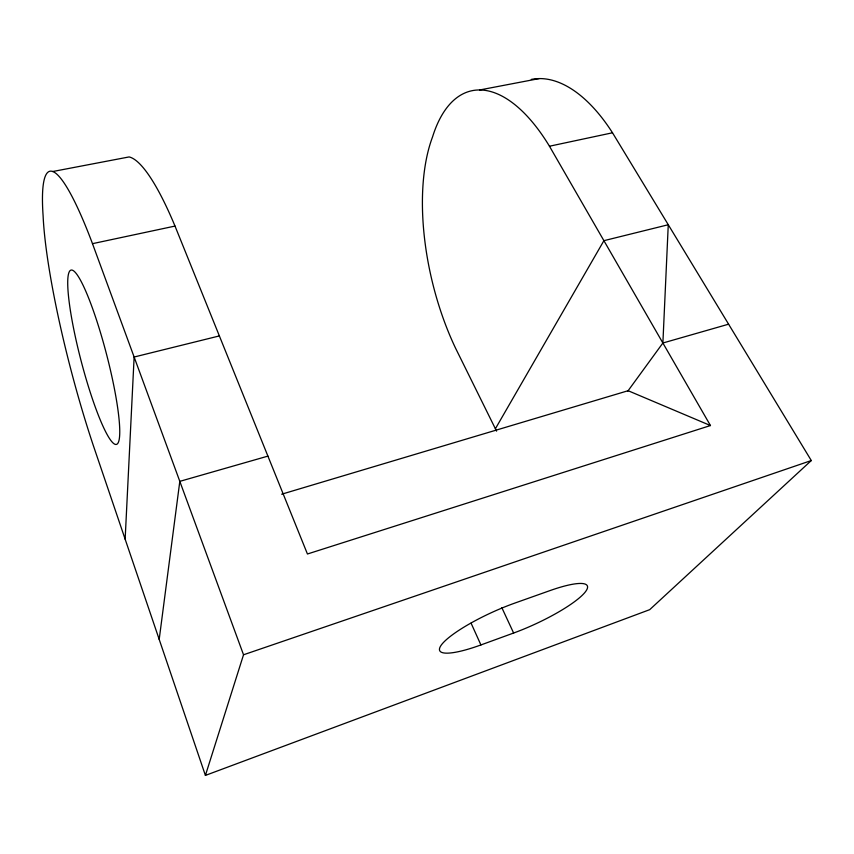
<?xml version="1.0" encoding="UTF-8"?>
<svg xmlns="http://www.w3.org/2000/svg" width="854" height="854" viewBox="0 0 854 854"><rect width="100%" height="100%" fill="white"/><g stroke="black" fill="none" stroke-linecap="round" stroke-linejoin="round"><path stroke-width="1.28" d="M627.711 391.271L662.885 343.009L668.266 224.741L603.906 240.679L495.384 428.761M125.143 539.184L134.131 357.025L219.371 335.921M159.196 639.39L179.81 481.357L267.91 456.121M205.408 775.411L243.529 654.783L92.488 243.668A191.851 28.385 75.4 0 0 43.106 215.816A190.228 27.926 75.3 0 0 93.406 445.777L205.408 775.411L649.691 609.671L811.3 460.541L612.499 132.786A166.679 83.863 77.1 0 0 531.284 79.422M480.919 644.941L513.628 633.027A62.278 12.661 -25 0 0 584.584 592.825A62.278 12.661 -25 0 0 549.944 590.616L514.77 603.105A62.918 12.938 -24.7 0 0 442.02 644.108A62.918 12.938 -24.7 0 0 480.919 644.941L471.077 623.164M243.529 654.783L811.3 460.541M496.569 431.142L455.545 348.154A168.484 77.02 76.6 0 1 432.562 136.886A169.754 77.992 76.8 0 1 549.464 146.226L710.453 425.548L307.44 554L175.006 226.075A187.891 38.27 75.6 0 0 129.103 156.933L52.681 171.526M281.681 494.21L628.117 390.716L710.453 425.548M662.885 343.009L728.59 324.189M92.488 243.668L175.006 226.075M549.464 146.226L612.499 132.786M479.553 89.99L539.216 78.589M501.864 607.738L513.628 633.027M70.466 311.048A90.065 13.141 75.4 0 0 115.503 444.422A90.065 13.141 75.4 0 0 95.296 316.311A90.065 13.141 75.4 0 0 70.466 311.048"/></g></svg>
